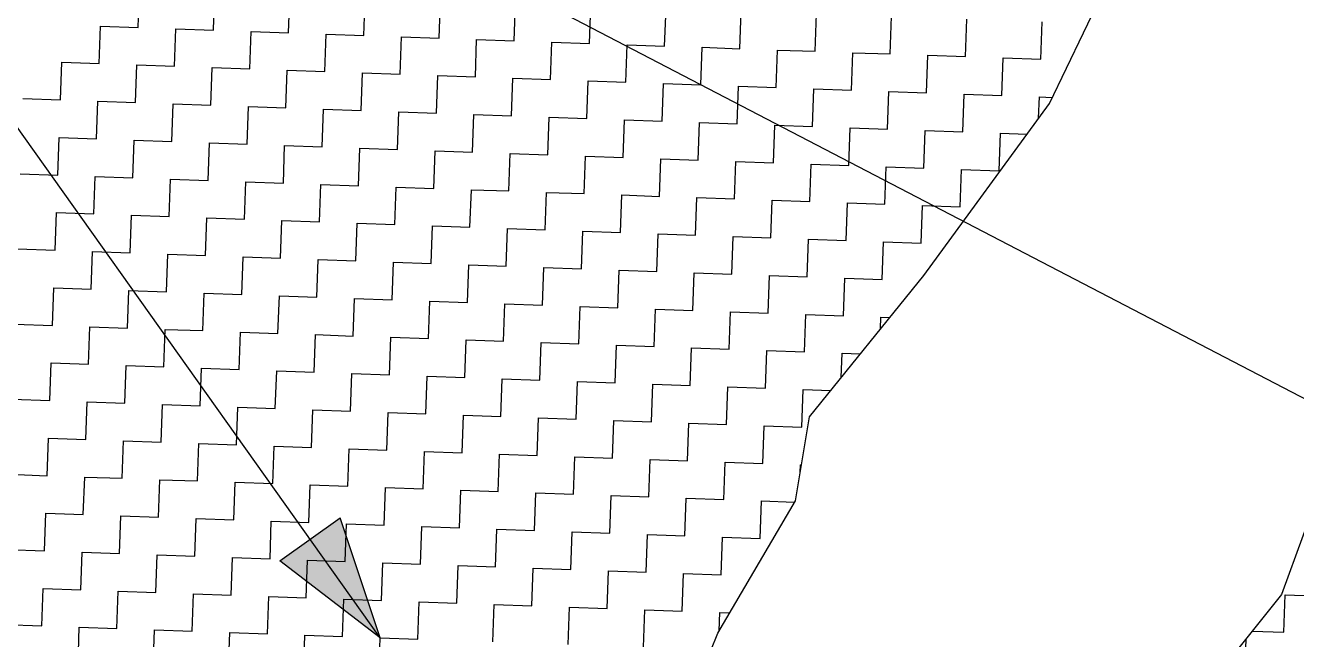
# Model space of a CAD drawing. Header units: metres. Extents: x 287345 to 291891, y 1993918 to 1999987.
# Drawn here: x 287882.8 to 288222.7, y 1998119.4 to 1998283.8 of the extents above; entities that cross this region are included whole.
import ezdxf

# ---------------------------------------------------------------- set-up
doc = ezdxf.new("R2010")
doc.units = ezdxf.units.M
doc.header["$MEASUREMENT"] = 0
doc.layers.add('POLY_HATCH', color=12, linetype='Continuous')
doc.layers.add('POLY_PARCEL', color=6, linetype='Continuous')

msp = doc.modelspace()

# ---------------------------------------------------------------- hatches: boundary and pattern name
h = msp.add_hatch(color=256)
h.paths.add_polyline_path([(287958.91, 1998146.28), (287950.83, 1998140.53), (287977.69, 1998119.86)])
h.paths.add_polyline_path([(287977.69, 1998119.86), (287966.99, 1998152.02), (287958.91, 1998146.28)])

# ---------------------------------------------------------------- linework, layer by layer
for points in [[(287977.69, 1998119.86), (287864.56, 1998279.01)], [(287950.83, 1998140.53), (287966.99, 1998152.02)], [(287977.69, 1998119.86), (287966.99, 1998152.02)], [(287977.69, 1998119.86), (287950.83, 1998140.53)]]:
    msp.add_lwpolyline(points)
at = {"layer": 'POLY_HATCH'}
for p, q in [((288156.63, 1998262.89), (288177.64, 1998306.62)), ((288123.02, 1998216.83), (288156.63, 1998262.89)), ((288092.48, 1998179.01), (288123.02, 1998216.83)), ((288088.71, 1998156.52), (288092.48, 1998179.01)), ((288234.12, 1998173.99), (288218.71, 1998131.46)), ((288067.99, 1998121.12), (288088.71, 1998156.52)), ((288218.71, 1998131.46), (288172.17, 1998073.36)), ((288051.24, 1998080.03), (288067.99, 1998121.12))]:
    msp.add_line(p, q, dxfattribs=at)
at = {"layer": 'POLY_HATCH', "linetype": 'Continuous'}
for p, q in [((287913, 1998283.22), (287913.36, 1998293.28)), ((287933.11, 1998282.51), (287933.47, 1998292.57)), ((287953.22, 1998281.8), (287953.57, 1998291.85)), ((287973.33, 1998281.09), (287973.68, 1998291.14)), ((287993.44, 1998280.38), (287993.79, 1998290.43)), ((288013.55, 1998279.67), (288013.9, 1998289.72)), ((288033.66, 1998278.95), (288034.01, 1998289.01)), ((288053.76, 1998278.24), (288054.12, 1998288.3)), ((288073.87, 1998277.53), (288074.23, 1998287.58)), ((288093.98, 1998276.82), (288094.34, 1998286.87)), ((288114.09, 1998276.11), (288114.45, 1998286.16)), ((288134.2, 1998275.4), (288134.56, 1998285.45)), ((287902.59, 1998273.52), (287902.95, 1998283.58)), ((287902.95, 1998283.58), (287913, 1998283.22)), ((287922.7, 1998272.81), (287923.06, 1998282.87)), ((287923.06, 1998282.87), (287933.11, 1998282.51)), ((287942.81, 1998272.1), (287943.16, 1998282.16)), ((287943.16, 1998282.16), (287953.22, 1998281.8)), ((288154.31, 1998274.68), (288154.66, 1998284.74)), ((287962.92, 1998271.39), (287963.27, 1998281.44)), ((287963.27, 1998281.44), (287973.33, 1998281.09)), ((287983.03, 1998270.68), (287983.38, 1998280.73)), ((287983.38, 1998280.73), (287993.44, 1998280.38)), ((288003.14, 1998269.97), (288003.49, 1998280.02)), ((288003.49, 1998280.02), (288013.55, 1998279.67)), ((288023.24, 1998269.25), (288023.6, 1998279.31)), ((288023.6, 1998279.31), (288033.66, 1998278.95)), ((288043.35, 1998268.54), (288043.71, 1998278.6)), ((288043.71, 1998278.6), (288053.76, 1998278.24)), ((288063.46, 1998267.83), (288063.82, 1998277.89)), ((288063.82, 1998277.89), (288073.87, 1998277.53)), ((288083.57, 1998267.12), (288083.93, 1998277.17)), ((288083.93, 1998277.17), (288093.98, 1998276.82)), ((288103.68, 1998266.41), (288104.04, 1998276.46)), ((288104.04, 1998276.46), (288114.09, 1998276.11)), ((288123.79, 1998265.7), (288124.15, 1998275.75)), ((288124.15, 1998275.75), (288134.2, 1998275.4)), ((288143.9, 1998264.99), (288144.25, 1998275.04)), ((288144.25, 1998275.04), (288154.31, 1998274.68)), ((287892.18, 1998263.83), (287892.54, 1998273.88)), ((287892.54, 1998273.88), (287902.59, 1998273.52)), ((287912.29, 1998263.11), (287912.65, 1998273.17)), ((287912.65, 1998273.17), (287922.7, 1998272.81)), ((287932.4, 1998262.4), (287932.75, 1998272.46)), ((287932.75, 1998272.46), (287942.81, 1998272.1)), ((287952.51, 1998261.69), (287952.86, 1998271.75)), ((287952.86, 1998271.75), (287962.92, 1998271.39)), ((287972.62, 1998260.98), (287972.97, 1998271.03)), ((287972.97, 1998271.03), (287983.03, 1998270.68)), ((287992.73, 1998260.27), (287993.08, 1998270.32)), ((287993.08, 1998270.32), (288003.14, 1998269.97)), ((288012.83, 1998259.56), (288013.19, 1998269.61)), ((288013.19, 1998269.61), (288023.24, 1998269.25)), ((288032.94, 1998258.84), (288033.3, 1998268.9)), ((288033.3, 1998268.9), (288043.35, 1998268.54)), ((288053.05, 1998258.13), (288053.41, 1998268.19)), ((288053.41, 1998268.19), (288063.46, 1998267.83)), ((288073.16, 1998257.42), (288073.52, 1998267.48)), ((288073.52, 1998267.48), (288083.57, 1998267.12)), ((288093.27, 1998256.71), (288093.63, 1998266.76)), ((288093.63, 1998266.76), (288103.68, 1998266.41)), ((288113.38, 1998256), (288113.74, 1998266.05)), ((288113.74, 1998266.05), (288123.79, 1998265.7)), ((288133.49, 1998255.29), (288133.84, 1998265.34)), ((288133.84, 1998265.34), (288143.9, 1998264.99)), ((287882.13, 1998264.18), (287892.18, 1998263.83)), ((287901.88, 1998253.42), (287902.24, 1998263.47)), ((287902.24, 1998263.47), (287912.29, 1998263.11)), ((287921.99, 1998252.7), (287922.34, 1998262.76)), ((287922.34, 1998262.76), (287932.4, 1998262.4)), ((287942.1, 1998251.99), (287942.45, 1998262.05)), ((287942.45, 1998262.05), (287952.51, 1998261.69)), ((287962.21, 1998251.28), (287962.56, 1998261.34)), ((287962.56, 1998261.34), (287972.62, 1998260.98)), ((288153.75, 1998258.96), (288153.95, 1998264.63)), ((288153.95, 1998264.63), (288157.4, 1998264.51)), ((287982.32, 1998250.57), (287982.67, 1998260.62)), ((287982.67, 1998260.62), (287992.73, 1998260.27)), ((288002.42, 1998249.86), (288002.78, 1998259.91)), ((288002.78, 1998259.91), (288012.83, 1998259.56)), ((288022.53, 1998249.15), (288022.89, 1998259.2)), ((288022.89, 1998259.2), (288032.94, 1998258.84)), ((288042.64, 1998248.43), (288043, 1998258.49)), ((288043, 1998258.49), (288053.05, 1998258.13)), ((288062.75, 1998247.72), (288063.11, 1998257.78)), ((288063.11, 1998257.78), (288073.16, 1998257.42)), ((288082.86, 1998247.01), (288083.22, 1998257.07)), ((288083.22, 1998257.07), (288093.27, 1998256.71)), ((288102.97, 1998246.3), (288103.32, 1998256.35)), ((288103.32, 1998256.35), (288113.38, 1998256)), ((288123.08, 1998245.59), (288123.43, 1998255.64)), ((288123.43, 1998255.64), (288133.49, 1998255.29)), ((288143.19, 1998244.88), (288143.54, 1998254.93)), ((288143.54, 1998254.93), (288150.63, 1998254.68)), ((287891.47, 1998243.72), (287891.82, 1998253.77)), ((287891.82, 1998253.77), (287901.88, 1998253.42)), ((287911.58, 1998243.01), (287911.93, 1998253.06)), ((287911.93, 1998253.06), (287921.99, 1998252.7)), ((287931.69, 1998242.29), (287932.04, 1998252.35)), ((287932.04, 1998252.35), (287942.1, 1998251.99)), ((287951.8, 1998241.58), (287952.15, 1998251.64)), ((287952.15, 1998251.64), (287962.21, 1998251.28)), ((287971.9, 1998240.87), (287972.26, 1998250.92)), ((287972.26, 1998250.92), (287982.32, 1998250.57)), ((287992.01, 1998240.16), (287992.37, 1998250.21)), ((287992.37, 1998250.21), (288002.42, 1998249.86)), ((288012.12, 1998239.45), (288012.48, 1998249.5)), ((288012.48, 1998249.5), (288022.53, 1998249.15)), ((288032.23, 1998238.74), (288032.59, 1998248.79)), ((288032.59, 1998248.79), (288042.64, 1998248.43)), ((288052.34, 1998238.02), (288052.7, 1998248.08)), ((288052.7, 1998248.08), (288062.75, 1998247.72)), ((288072.45, 1998237.31), (288072.81, 1998247.37)), ((288072.81, 1998247.37), (288082.86, 1998247.01)), ((288092.56, 1998236.6), (288092.91, 1998246.66)), ((288092.91, 1998246.66), (288102.97, 1998246.3)), ((288112.67, 1998235.89), (288113.02, 1998245.94)), ((288113.02, 1998245.94), (288123.08, 1998245.59)), ((288132.78, 1998235.18), (288133.13, 1998245.23)), ((288133.13, 1998245.23), (288143.19, 1998244.88)), ((287881.41, 1998244.07), (287891.47, 1998243.72)), ((287901.17, 1998233.31), (287901.52, 1998243.36)), ((287901.52, 1998243.36), (287911.58, 1998243.01)), ((287921.28, 1998232.59), (287921.63, 1998242.65)), ((287921.63, 1998242.65), (287931.69, 1998242.29)), ((287941.39, 1998231.88), (287941.74, 1998241.94)), ((287941.74, 1998241.94), (287951.8, 1998241.58)), ((287961.49, 1998231.17), (287961.85, 1998241.23)), ((287961.85, 1998241.23), (287971.9, 1998240.87)), ((287981.6, 1998230.46), (287981.96, 1998240.51)), ((287981.96, 1998240.51), (287992.01, 1998240.16)), ((288001.71, 1998229.75), (288002.07, 1998239.8)), ((288002.07, 1998239.8), (288012.12, 1998239.45)), ((288021.82, 1998229.04), (288022.18, 1998239.09)), ((288022.18, 1998239.09), (288032.23, 1998238.74)), ((288041.93, 1998228.33), (288042.29, 1998238.38)), ((288042.29, 1998238.38), (288052.34, 1998238.02)), ((288062.04, 1998227.61), (288062.4, 1998237.67)), ((288062.4, 1998237.67), (288072.45, 1998237.31)), ((288082.15, 1998226.9), (288082.5, 1998236.96)), ((288082.5, 1998236.96), (288092.56, 1998236.6)), ((288102.26, 1998226.19), (288102.61, 1998236.25)), ((288102.61, 1998236.25), (288112.67, 1998235.89)), ((288122.37, 1998225.48), (288122.72, 1998235.53)), ((288122.72, 1998235.53), (288132.78, 1998235.18)), ((287890.76, 1998223.61), (287891.11, 1998233.66)), ((287891.11, 1998233.66), (287901.17, 1998233.31)), ((287910.87, 1998222.9), (287911.22, 1998232.95)), ((287911.22, 1998232.95), (287921.28, 1998232.59)), ((287930.98, 1998222.18), (287931.33, 1998232.24)), ((287931.33, 1998232.24), (287941.39, 1998231.88)), ((287951.08, 1998221.47), (287951.44, 1998231.53)), ((287951.44, 1998231.53), (287961.49, 1998231.17)), ((287971.19, 1998220.76), (287971.55, 1998230.82)), ((287971.55, 1998230.82), (287981.6, 1998230.46)), ((287991.3, 1998220.05), (287991.66, 1998230.1)), ((287991.66, 1998230.1), (288001.71, 1998229.75)), ((288011.41, 1998219.34), (288011.77, 1998229.39)), ((288011.77, 1998229.39), (288021.82, 1998229.04)), ((288031.52, 1998218.63), (288031.88, 1998228.68)), ((288031.88, 1998228.68), (288041.93, 1998228.33)), ((288051.63, 1998217.92), (288051.99, 1998227.97)), ((288051.99, 1998227.97), (288062.04, 1998227.61)), ((287880.7, 1998223.96), (287890.76, 1998223.61)), ((288071.74, 1998217.2), (288072.09, 1998227.26)), ((288072.09, 1998227.26), (288082.15, 1998226.9)), ((288091.85, 1998216.49), (288092.2, 1998226.55)), ((288092.2, 1998226.55), (288102.26, 1998226.19)), ((288111.96, 1998215.78), (288112.31, 1998225.83)), ((288112.31, 1998225.83), (288122.37, 1998225.48)), ((287900.46, 1998213.2), (287900.81, 1998223.25)), ((287900.81, 1998223.25), (287910.87, 1998222.9)), ((287920.57, 1998212.49), (287920.92, 1998222.54)), ((287920.92, 1998222.54), (287930.98, 1998222.18)), ((287940.67, 1998211.77), (287941.03, 1998221.83)), ((287941.03, 1998221.83), (287951.08, 1998221.47)), ((287960.78, 1998211.06), (287961.14, 1998221.12)), ((287961.14, 1998221.12), (287971.19, 1998220.76)), ((287980.89, 1998210.35), (287981.25, 1998220.41)), ((287981.25, 1998220.41), (287991.3, 1998220.05)), ((288001, 1998209.64), (288001.36, 1998219.69)), ((288001.36, 1998219.69), (288011.41, 1998219.34)), ((288021.11, 1998208.93), (288021.47, 1998218.98)), ((288021.47, 1998218.98), (288031.52, 1998218.63)), ((288041.22, 1998208.22), (288041.57, 1998218.27)), ((288041.57, 1998218.27), (288051.63, 1998217.92)), ((288061.33, 1998207.5), (288061.68, 1998217.56)), ((288061.68, 1998217.56), (288071.74, 1998217.2)), ((288081.44, 1998206.79), (288081.79, 1998216.85)), ((288081.79, 1998216.85), (288091.85, 1998216.49)), ((288101.55, 1998206.08), (288101.9, 1998216.14)), ((288101.9, 1998216.14), (288111.96, 1998215.78)), ((287890.05, 1998203.5), (287890.4, 1998213.55)), ((287890.4, 1998213.55), (287900.46, 1998213.2)), ((287910.15, 1998202.79), (287910.51, 1998212.84)), ((287910.51, 1998212.84), (287920.57, 1998212.49)), ((287930.26, 1998202.08), (287930.62, 1998212.13)), ((287930.62, 1998212.13), (287940.67, 1998211.77)), ((287950.37, 1998201.36), (287950.73, 1998211.42)), ((287950.73, 1998211.42), (287960.78, 1998211.06)), ((287970.48, 1998200.65), (287970.84, 1998210.71)), ((287970.84, 1998210.71), (287980.89, 1998210.35)), ((287990.59, 1998199.94), (287990.95, 1998210)), ((287990.95, 1998210), (288001, 1998209.64)), ((288010.7, 1998199.23), (288011.06, 1998209.28)), ((288011.06, 1998209.28), (288021.11, 1998208.93)), ((288030.81, 1998198.52), (288031.16, 1998208.57)), ((288031.16, 1998208.57), (288041.22, 1998208.22)), ((288050.92, 1998197.81), (288051.27, 1998207.86)), ((288051.27, 1998207.86), (288061.33, 1998207.5)), ((288071.03, 1998197.09), (288071.38, 1998207.15)), ((288071.38, 1998207.15), (288081.44, 1998206.79)), ((287879.99, 1998203.85), (287890.05, 1998203.5)), ((288091.14, 1998196.38), (288091.49, 1998206.44)), ((288091.49, 1998206.44), (288101.55, 1998206.08)), ((288111.49, 1998202.55), (288111.6, 1998205.73)), ((288111.6, 1998205.73), (288113.98, 1998205.64)), ((287899.74, 1998193.09), (287900.1, 1998203.14)), ((287900.1, 1998203.14), (287910.15, 1998202.79)), ((287919.85, 1998192.38), (287920.21, 1998202.43)), ((287920.21, 1998202.43), (287930.26, 1998202.08)), ((287939.96, 1998191.67), (287940.32, 1998201.72)), ((287940.32, 1998201.72), (287950.37, 1998201.36)), ((287960.07, 1998190.95), (287960.43, 1998201.01)), ((287960.43, 1998201.01), (287970.48, 1998200.65)), ((287980.18, 1998190.24), (287980.54, 1998200.3)), ((287980.54, 1998200.3), (287990.59, 1998199.94)), ((288000.29, 1998189.53), (288000.65, 1998199.59)), ((288000.65, 1998199.59), (288010.7, 1998199.23)), ((288020.4, 1998188.82), (288020.75, 1998198.87)), ((288020.75, 1998198.87), (288030.81, 1998198.52)), ((288040.51, 1998188.11), (288040.86, 1998198.16)), ((288040.86, 1998198.16), (288050.92, 1998197.81)), ((288060.62, 1998187.4), (288060.97, 1998197.45)), ((288060.97, 1998197.45), (288071.03, 1998197.09)), ((288080.73, 1998186.68), (288081.08, 1998196.74)), ((288081.08, 1998196.74), (288091.14, 1998196.38)), ((287889.33, 1998183.39), (287889.69, 1998193.44)), ((287889.69, 1998193.44), (287899.74, 1998193.09)), ((288100.96, 1998189.51), (288101.19, 1998196.03)), ((288101.19, 1998196.03), (288106.08, 1998195.85)), ((287909.44, 1998182.68), (287909.8, 1998192.73)), ((287909.8, 1998192.73), (287919.85, 1998192.38)), ((287929.55, 1998181.97), (287929.91, 1998192.02)), ((287929.91, 1998192.02), (287939.96, 1998191.67)), ((287949.66, 1998181.26), (287950.02, 1998191.31)), ((287950.02, 1998191.31), (287960.07, 1998190.95)), ((287969.77, 1998180.54), (287970.13, 1998190.6)), ((287970.13, 1998190.6), (287980.18, 1998190.24)), ((287989.88, 1998179.83), (287990.24, 1998189.89)), ((287990.24, 1998189.89), (288000.29, 1998189.53)), ((288009.99, 1998179.12), (288010.34, 1998189.17)), ((288010.34, 1998189.17), (288020.4, 1998188.82)), ((288030.1, 1998178.41), (288030.45, 1998188.46)), ((288030.45, 1998188.46), (288040.51, 1998188.11)), ((288050.21, 1998177.7), (288050.56, 1998187.75)), ((288050.56, 1998187.75), (288060.62, 1998187.4)), ((288070.32, 1998176.99), (288070.67, 1998187.04)), ((288070.67, 1998187.04), (288080.73, 1998186.68)), ((287879.28, 1998183.75), (287889.33, 1998183.39)), ((288090.42, 1998176.27), (288090.78, 1998186.33)), ((288090.78, 1998186.33), (288098.18, 1998186.07)), ((287899.03, 1998172.98), (287899.39, 1998183.03)), ((287899.39, 1998183.03), (287909.44, 1998182.68)), ((287919.14, 1998172.27), (287919.5, 1998182.32)), ((287919.5, 1998182.32), (287929.55, 1998181.97)), ((287939.25, 1998171.56), (287939.61, 1998181.61)), ((287939.61, 1998181.61), (287949.66, 1998181.26)), ((287959.36, 1998170.84), (287959.72, 1998180.9)), ((287959.72, 1998180.9), (287969.77, 1998180.54)), ((287979.47, 1998170.13), (287979.82, 1998180.19)), ((287979.82, 1998180.19), (287989.88, 1998179.83)), ((287999.58, 1998169.42), (287999.93, 1998179.48)), ((287999.93, 1998179.48), (288009.99, 1998179.12)), ((288019.69, 1998168.71), (288020.04, 1998178.76)), ((288020.04, 1998178.76), (288030.1, 1998178.41)), ((288039.8, 1998168), (288040.15, 1998178.05)), ((288040.15, 1998178.05), (288050.21, 1998177.7)), ((288059.9, 1998167.29), (288060.26, 1998177.34)), ((288060.26, 1998177.34), (288070.32, 1998176.99)), ((288080.01, 1998166.58), (288080.37, 1998176.63)), ((288080.37, 1998176.63), (288090.42, 1998176.27)), ((287888.62, 1998163.28), (287888.98, 1998173.34)), ((287888.98, 1998173.34), (287899.03, 1998172.98)), ((287908.73, 1998162.57), (287909.09, 1998172.62)), ((287909.09, 1998172.62), (287919.14, 1998172.27)), ((287928.84, 1998161.86), (287929.2, 1998171.91)), ((287929.2, 1998171.91), (287939.25, 1998171.56)), ((287948.95, 1998161.15), (287949.31, 1998171.2)), ((287949.31, 1998171.2), (287959.36, 1998170.84)), ((287969.06, 1998160.43), (287969.41, 1998170.49)), ((287969.41, 1998170.49), (287979.47, 1998170.13)), ((287989.17, 1998159.72), (287989.52, 1998169.78)), ((287989.52, 1998169.78), (287999.58, 1998169.42)), ((288009.28, 1998159.01), (288009.63, 1998169.07)), ((288009.63, 1998169.07), (288019.69, 1998168.71)), ((288029.39, 1998158.3), (288029.74, 1998168.35)), ((288029.74, 1998168.35), (288039.8, 1998168)), ((288049.49, 1998157.59), (288049.85, 1998167.64)), ((288049.85, 1998167.64), (288059.9, 1998167.29)), ((288069.6, 1998156.88), (288069.96, 1998166.93)), ((288069.96, 1998166.93), (288080.01, 1998166.58)), ((288090, 1998164.21), (288090.07, 1998166.22)), ((288090.07, 1998166.22), (288090.33, 1998166.21)), ((287878.57, 1998163.64), (287888.62, 1998163.28)), ((287898.32, 1998152.87), (287898.68, 1998162.92)), ((287898.68, 1998162.92), (287908.73, 1998162.57)), ((287918.43, 1998152.16), (287918.79, 1998162.21)), ((287918.79, 1998162.21), (287928.84, 1998161.86)), ((287938.54, 1998151.45), (287938.9, 1998161.5)), ((287938.9, 1998161.5), (287948.95, 1998161.15)), ((287958.65, 1998150.74), (287959, 1998160.79)), ((287959, 1998160.79), (287969.06, 1998160.43)), ((287978.76, 1998150.02), (287979.11, 1998160.08)), ((287979.11, 1998160.08), (287989.17, 1998159.72)), ((287998.87, 1998149.31), (287999.22, 1998159.37)), ((287999.22, 1998159.37), (288009.28, 1998159.01)), ((288018.98, 1998148.6), (288019.33, 1998158.66)), ((288019.33, 1998158.66), (288029.39, 1998158.3)), ((288039.08, 1998147.89), (288039.44, 1998157.94)), ((288039.44, 1998157.94), (288049.49, 1998157.59)), ((288059.19, 1998147.18), (288059.55, 1998157.23)), ((288059.55, 1998157.23), (288069.6, 1998156.88)), ((288079.3, 1998146.47), (288079.66, 1998156.52)), ((288079.66, 1998156.52), (288088.52, 1998156.21)), ((287887.91, 1998143.17), (287888.27, 1998153.23)), ((287888.27, 1998153.23), (287898.32, 1998152.87)), ((287908.02, 1998142.46), (287908.38, 1998152.51)), ((287908.38, 1998152.51), (287918.43, 1998152.16)), ((287928.13, 1998141.75), (287928.48, 1998151.8)), ((287928.48, 1998151.8), (287938.54, 1998151.45)), ((287948.24, 1998141.04), (287948.59, 1998151.09)), ((287948.59, 1998151.09), (287958.65, 1998150.74)), ((287968.35, 1998140.33), (287968.7, 1998150.38)), ((287968.7, 1998150.38), (287978.76, 1998150.02)), ((287988.46, 1998139.61), (287988.81, 1998149.67)), ((287988.81, 1998149.67), (287998.87, 1998149.31)), ((288008.57, 1998138.9), (288008.92, 1998148.96)), ((288008.92, 1998148.96), (288018.98, 1998148.6)), ((288028.67, 1998138.19), (288029.03, 1998148.25)), ((288029.03, 1998148.25), (288039.08, 1998147.89)), ((288048.78, 1998137.48), (288049.14, 1998147.53)), ((288049.14, 1998147.53), (288059.19, 1998147.18)), ((288068.89, 1998136.77), (288069.25, 1998146.82)), ((288069.25, 1998146.82), (288079.3, 1998146.47)), ((287877.86, 1998143.53), (287887.91, 1998143.17)), ((287897.61, 1998132.76), (287897.97, 1998142.82)), ((287897.97, 1998142.82), (287908.02, 1998142.46)), ((287917.72, 1998132.05), (287918.07, 1998142.1)), ((287918.07, 1998142.1), (287928.13, 1998141.75)), ((287937.83, 1998131.34), (287938.18, 1998141.39)), ((287938.18, 1998141.39), (287948.24, 1998141.04)), ((287957.94, 1998130.63), (287958.29, 1998140.68)), ((287958.29, 1998140.68), (287968.35, 1998140.33)), ((287978.05, 1998129.92), (287978.4, 1998139.97)), ((287978.4, 1998139.97), (287988.46, 1998139.61)), ((287998.15, 1998129.2), (287998.51, 1998139.26)), ((287998.51, 1998139.26), (288008.57, 1998138.9)), ((288018.26, 1998128.49), (288018.62, 1998138.55)), ((288018.62, 1998138.55), (288028.67, 1998138.19)), ((288038.37, 1998127.78), (288038.73, 1998137.83)), ((288038.73, 1998137.83), (288048.78, 1998137.48)), ((288058.48, 1998127.07), (288058.84, 1998137.12)), ((288058.84, 1998137.12), (288068.89, 1998136.77)), ((287887.2, 1998123.06), (287887.56, 1998133.12)), ((287887.56, 1998133.12), (287897.61, 1998132.76)), ((287907.31, 1998122.35), (287907.66, 1998132.41)), ((287907.66, 1998132.41), (287917.72, 1998132.05)), ((287927.42, 1998121.64), (287927.77, 1998131.69)), ((287927.77, 1998131.69), (287937.83, 1998131.34)), ((287947.53, 1998120.93), (287947.88, 1998130.98)), ((287947.88, 1998130.98), (287957.94, 1998130.63)), ((287967.64, 1998120.22), (287967.99, 1998130.27)), ((287967.99, 1998130.27), (287978.05, 1998129.92)), ((287987.74, 1998119.5), (287988.1, 1998129.56)), ((287988.1, 1998129.56), (287998.15, 1998129.2)), ((288007.85, 1998118.79), (288008.21, 1998128.85)), ((288008.21, 1998128.85), (288018.26, 1998128.49)), ((288219.35, 1998121.38), (288219.71, 1998131.43)), ((288219.71, 1998131.43), (288229.76, 1998131.07)), ((288027.96, 1998118.08), (288028.32, 1998128.14)), ((288028.32, 1998128.14), (288038.37, 1998127.78)), ((288048.07, 1998117.37), (288048.43, 1998127.42)), ((288048.43, 1998127.42), (288058.48, 1998127.07)), ((288068.36, 1998121.76), (288068.54, 1998126.71)), ((288068.54, 1998126.71), (288071.2, 1998126.62)), ((287877.15, 1998123.42), (287887.2, 1998123.06)), ((287896.9, 1998112.65), (287897.25, 1998122.71)), ((287897.25, 1998122.71), (287907.31, 1998122.35)), ((287917.01, 1998111.94), (287917.36, 1998122)), ((287917.36, 1998122), (287927.42, 1998121.64)), ((287937.12, 1998111.23), (287937.47, 1998121.28)), ((287937.47, 1998121.28), (287947.53, 1998120.93)), ((287957.23, 1998110.52), (287957.58, 1998120.57)), ((287957.58, 1998120.57), (287967.64, 1998120.22)), ((287977.33, 1998109.81), (287977.69, 1998119.86)), ((287977.69, 1998119.86), (287987.74, 1998119.5)), ((288208.94, 1998111.68), (288209.22, 1998119.62)), ((288210.88, 1998121.68), (288219.35, 1998121.38))]:
    msp.add_line(p, q, dxfattribs=at)
at = {"layer": 'POLY_PARCEL'}
msp.add_line((287897.85, 1998354.16), (288233.04, 1998179.58), dxfattribs=at)

doc.saveas('drawing.dxf')
